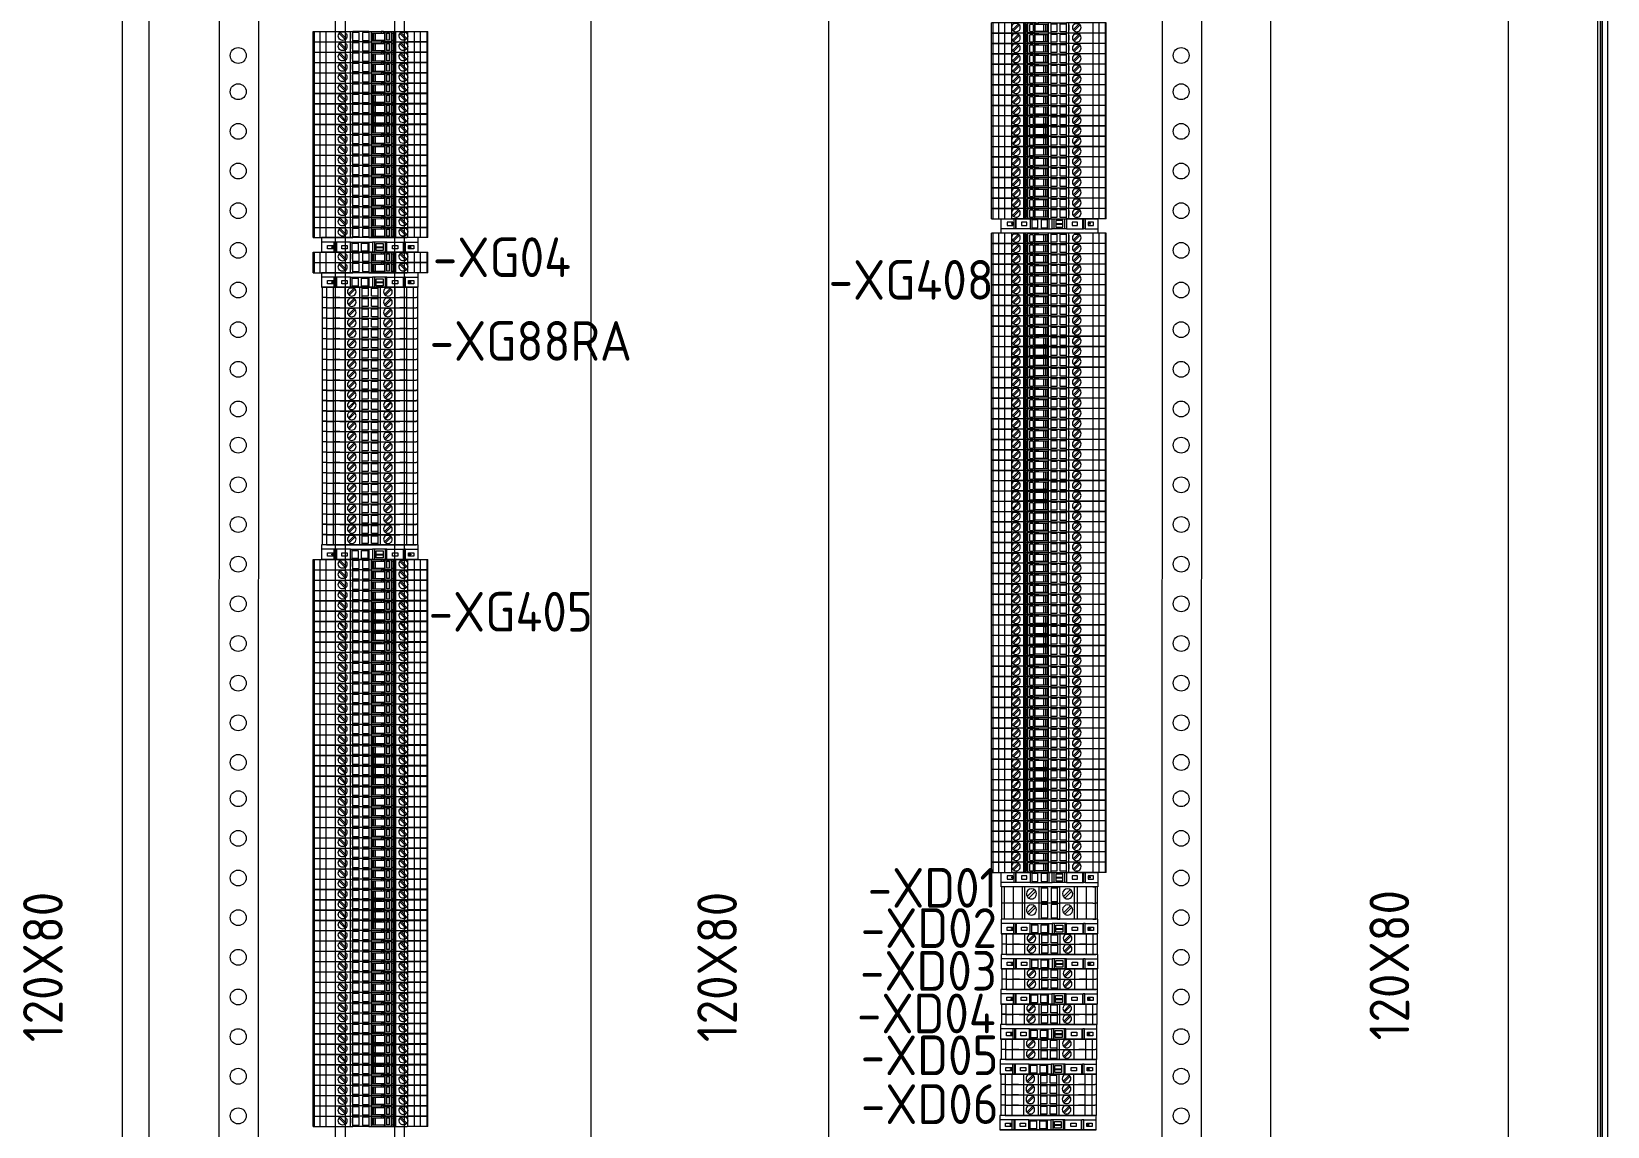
# Model space of a CAD drawing. Header units: millimetres. Extents: x 4959 to 7449, y 754 to 2938.
# Drawn here: x 6655 to 7449, y 1833 to 2385 of the extents above; entities that cross this region are included whole.
import ezdxf

# ---------------------------------------------------------------- set-up
doc = ezdxf.new("R2010")
doc.units = ezdxf.units.MM
doc.set_wipeout_variables(frame=1)
doc.layers.add('000-PI-Oprema', color=30, linetype='Continuous', lineweight=5)
doc.layers.add('SI-ORMAR-Oprema', color=30, linetype='Continuous', lineweight=5)
for name, color, linetype in [('000-PI-ORMAR', 2, 'Continuous'), ('000-PI_TEXT', 7, 'Continuous'), ('002-PI-Kabelska kanalica', 150, 'Continuous'), ('004-PI-DIN Šina', 3, 'Continuous')]:
    doc.layers.add(name, color=color, linetype=linetype)
doc.styles.add('PI0', font='isocpeur.ttf', dxfattribs={"width": 0.9})

# ---------------------------------------------------------------- blocks, each defined once
blk = doc.blocks.new('2000x800_montazna ploca')
at = {"layer": '000-PI-ORMAR', "color": 18, "linetype": 'ByBlock', "lineweight": 0, "true_color": 0x000000}
for p, q in [((-4333.67, 1646.19), (-4333.67, -243.81)), ((-3634.67, 1646.19), (-3634.67, -243.81))]:
    blk.add_line(p, q, dxfattribs=at)
blk = doc.blocks.new('*U209')
at = {"layer": '002-PI-Kabelska kanalica', "color": 0, "linetype": 'ByBlock', "lineweight": 0}
for p, q in [((-20, -100), (-20, 1428)), ((100, -100), (100, 1428))]:
    blk.add_line(p, q, dxfattribs=at)
blk = doc.blocks.new('*U214')
at = {"layer": '002-PI-Kabelska kanalica', "color": 0, "linetype": 'ByBlock', "lineweight": 0}
for p, q in [((-20, -100), (-20, 1329)), ((100, -100), (100, 1329))]:
    blk.add_line(p, q, dxfattribs=at)
blk = doc.blocks.new('*U215')
at = {"layer": '004-PI-DIN Šina', "color": 0, "linetype": 'ByBlock', "lineweight": 0}
blk.add_lwpolyline([(1430, -17.5), (1430, 17.5), (0, 17.5), (0, -17.5)], close=True, dxfattribs=at)
for points in [[(0, 12.5), (1430, 12.5)], [(0, -12.5), (1430, -12.5)]]:
    blk.add_lwpolyline(points, dxfattribs=at)
blk = doc.blocks.new('*U220')
at = {"layer": '002-PI-Kabelska kanalica', "color": 0, "linetype": 'ByBlock', "lineweight": 0}
blk.add_line((100, -100), (100, 1327), dxfattribs=at)
blk = doc.blocks.new('*U223')
at = {"color": 7}
blk.add_wipeout([(-24.3, -7.35), (24.3, -7.35), (24.3, 0), (-24.3, 0)], dxfattribs=at).dxf.layer = '000-PI-Oprema'
at = {"layer": '000-PI-Oprema', "color": 7, "ltscale": 0.25}
blk.add_line((-24.3, 0), (24.3, 0), dxfattribs=at)
at = {"layer": '000-PI-Oprema', "color": 7}
for p, q in [((-18.03, 0), (-18.03, -5.15)), ((-17.1, 0), (-17.1, -5.15)), ((-17, -5.15), (-17, 0)), ((-16.74, -5.15), (-16.74, 0)), ((-9.72, 0), (-9.72, -5.15)), ((-9, 0), (-9, -0.57)), ((-1, -0.57), (-1, 0)), ((-0.28, 0), (-0.28, -5.15)), ((1.39, -5.15), (1.39, 0)), ((2.32, -5.15), (2.32, 0)), ((7.69, -5.15), (7.69, 0)), ((8.51, 0), (8.51, -5.15)), ((16.74, -5.15), (16.74, 0)), ((17, 0), (17, -5.15)), ((17.1, 0), (17.1, -5.15)), ((18.03, 0), (18.03, -5.15)), ((24.3, 0), (24.3, -7.35)), ((-24.3, -7.35), (-24.3, 0)), ((-18.03, -5.15), (-24.3, -5.15)), ((24.3, -7.35), (-24.3, -7.35)), ((-21.4, -1.72), (-21.4, -3.42)), ((-18.5, -1.72), (-21.4, -1.72)), ((-21.4, -3.42), (-18.5, -3.42)), ((-19.01, -2.37), (-19.15, -2.37)), ((-19.15, -2.37), (-19.15, -2.77)), ((-19.01, -2.77), (-19.15, -2.77)), ((-19.01, -2.37), (-18.5, -2.37)), ((-19.01, -2.77), (-19.01, -2.37)), ((-19.01, -2.77), (-18.5, -2.77)), ((-18.5, -2.37), (-18.5, -1.72)), ((-18.5, -2.77), (-18.5, -2.37)), ((-18.5, -3.42), (-18.5, -2.77)), ((-17.1, -5.15), (-18.03, -5.15)), ((-17, -5.15), (-17.1, -5.15)), ((-16.74, -5.15), (-17, -5.15)), ((-9.72, -5.15), (-16.74, -5.15)), ((-14.15, -1.72), (-14.15, -3.42)), ((-11.45, -1.72), (-14.15, -1.72)), ((-14.15, -3.42), (-11.45, -3.42)), ((-11.45, -3.42), (-11.45, -1.72)), ((-9.72, -5.15), (-9, -5.15)), ((-9, -0.57), (-9, -4.57)), ((-5.85, -0.57), (-9, -0.57)), ((-9, -4.57), (-9, -5.15)), ((-9, -4.57), (-5.85, -4.57)), ((-9, -5.15), (-1, -5.15)), ((-5.85, -4.57), (-5.85, -0.57)), ((-4.15, -0.57), (-4.15, -4.57)), ((-1, -0.57), (-4.15, -0.57)), ((-4.15, -4.57), (-1, -4.57)), ((-1, -4.57), (-1, -0.57)), ((-1, -5.15), (-1, -4.57)), ((-1, -5.15), (-0.28, -5.15)), ((-0.28, -5.15), (1.39, -5.15)), ((2.32, -5.15), (1.39, -5.15)), ((7.69, -5.15), (2.32, -5.15)), ((6.67, -0.82), (3.22, -0.82)), ((3.22, -0.82), (3.22, -2.37)), ((3.22, -2.37), (6.67, -2.37)), ((3.22, -2.37), (3.22, -2.77)), ((3.22, -2.77), (6.67, -2.77)), ((3.22, -2.77), (3.22, -4.32)), ((3.22, -4.32), (6.67, -4.32)), ((6.67, -2.37), (6.67, -0.82)), ((6.67, -2.77), (6.67, -2.37)), ((6.67, -4.32), (6.67, -2.77)), ((8.51, -5.15), (7.69, -5.15)), ((8.51, -5.15), (16.74, -5.15)), ((11.45, -1.72), (11.45, -3.42)), ((14.15, -1.72), (11.45, -1.72)), ((11.45, -3.42), (14.15, -3.42)), ((14.15, -3.42), (14.15, -1.72)), ((16.74, -5.15), (17, -5.15)), ((17, -5.15), (17.1, -5.15)), ((18.03, -5.15), (17.1, -5.15)), ((18.03, -5.15), (24.3, -5.15)), ((22.25, -1.72), (19.55, -1.72)), ((19.55, -1.72), (19.55, -2.37)), ((19.55, -2.37), (19.89, -2.37)), ((19.55, -2.37), (19.55, -2.77)), ((19.55, -2.77), (19.55, -3.42)), ((19.55, -2.77), (19.89, -2.77)), ((19.55, -3.42), (22.25, -3.42)), ((20.59, -2.37), (19.89, -2.37)), ((19.89, -2.77), (19.89, -2.37)), ((20.59, -2.77), (19.89, -2.77)), ((20.59, -2.77), (20.59, -2.37)), ((22.25, -3.42), (22.25, -1.72))]:
    blk.add_line(p, q, dxfattribs=at)
blk = doc.blocks.new('*U143')
at = {"color": 0, "linetype": 'ByBlock', "lineweight": 0, "ltscale": 0.25}
blk.add_lwpolyline([(-24.3, 0), (-24.3, -7.35), (24.3, -7.35), (24.3, 0), (-24.3, 0)], dxfattribs=at)
at = {"layer": '000-PI-Oprema', "color": 0, "linetype": 'ByBlock', "lineweight": 0}
for p, q in [((24.3, 0), (-24.3, 0)), ((24.3, -7.35), (24.3, 0)), ((-24.3, 0), (-24.3, -7.35)), ((-18.03, -2.2), (-24.3, -2.2)), ((-21.4, -5.62), (-21.4, -3.92)), ((-21.4, -3.92), (-18.5, -3.92)), ((-18.5, -5.62), (-21.4, -5.62)), ((-19.01, -4.58), (-19.15, -4.58)), ((-19.15, -4.98), (-19.15, -4.58)), ((-19.01, -4.98), (-19.15, -4.98)), ((-19.01, -4.58), (-19.01, -4.98)), ((-19.01, -4.58), (-18.5, -4.58)), ((-19.01, -4.98), (-18.5, -4.98)), ((-18.5, -3.92), (-18.5, -4.58)), ((-18.5, -4.58), (-18.5, -4.98)), ((-18.5, -4.98), (-18.5, -5.62)), ((-18.03, -7.35), (-18.03, -2.2)), ((-17.1, -2.2), (-18.03, -2.2)), ((-17.1, -7.35), (-18.03, -7.35)), ((-17.1, -7.35), (-17.1, -2.2)), ((-17, -2.2), (-17.1, -2.2)), ((-17, -7.35), (-17.1, -7.35)), ((-17, -2.2), (-17, -7.35)), ((-16.74, -2.2), (-17, -2.2)), ((-16.74, -7.35), (-17, -7.35)), ((-16.74, -2.2), (-16.74, -7.35)), ((-9.72, -2.2), (-16.74, -2.2)), ((-14.15, -3.92), (-11.45, -3.92)), ((-14.15, -5.62), (-14.15, -3.92)), ((-11.45, -5.62), (-14.15, -5.62)), ((-11.45, -3.92), (-11.45, -5.62)), ((-9.72, -2.2), (-9, -2.2)), ((-9.72, -7.35), (-9.72, -2.2)), ((-9.72, -7.35), (-9, -7.35)), ((-9, -2.77), (-9, -2.2)), ((-9, -2.2), (-1, -2.2)), ((-9, -6.77), (-9, -2.77)), ((-9, -2.77), (-5.85, -2.77)), ((-5.85, -6.77), (-9, -6.77)), ((-9, -7.35), (-9, -6.77)), ((-5.85, -2.77), (-5.85, -6.77)), ((-4.15, -2.77), (-1, -2.77)), ((-4.15, -6.77), (-4.15, -2.77)), ((-1, -6.77), (-4.15, -6.77)), ((-1, -2.2), (-1, -2.77)), ((-1, -2.2), (-0.28, -2.2)), ((-1, -2.77), (-1, -6.77)), ((-1, -6.77), (-1, -7.35)), ((-0.28, -2.2), (1.39, -2.2)), ((-0.28, -7.35), (-0.28, -2.2)), ((2.32, -2.2), (1.39, -2.2)), ((1.39, -2.2), (1.39, -7.35)), ((7.69, -2.2), (2.32, -2.2)), ((2.32, -2.2), (2.32, -7.35)), ((3.22, -3.02), (6.67, -3.02)), ((3.22, -4.58), (3.22, -3.02)), ((3.22, -4.58), (6.67, -4.58)), ((3.22, -4.98), (3.22, -4.58)), ((3.22, -4.98), (6.67, -4.98)), ((3.22, -6.52), (3.22, -4.98)), ((6.67, -6.52), (3.22, -6.52)), ((6.67, -3.02), (6.67, -4.58)), ((6.67, -4.58), (6.67, -4.98)), ((6.67, -4.98), (6.67, -6.52)), ((7.69, -2.2), (7.69, -7.35)), ((8.51, -2.2), (7.69, -2.2)), ((8.51, -7.35), (8.51, -2.2)), ((8.51, -2.2), (16.74, -2.2)), ((11.45, -3.92), (14.15, -3.92)), ((11.45, -5.62), (11.45, -3.92)), ((14.15, -5.62), (11.45, -5.62)), ((14.15, -3.92), (14.15, -5.62)), ((16.74, -2.2), (16.74, -7.35)), ((16.74, -2.2), (17, -2.2)), ((17, -7.35), (17, -2.2)), ((17, -2.2), (17.1, -2.2)), ((18.03, -2.2), (17.1, -2.2)), ((17.1, -7.35), (17.1, -2.2)), ((18.03, -2.2), (24.3, -2.2)), ((18.03, -7.35), (18.03, -2.2)), ((19.55, -4.58), (19.55, -3.92)), ((19.55, -3.92), (22.25, -3.92)), ((19.55, -4.98), (19.55, -4.58)), ((19.55, -4.58), (19.89, -4.58)), ((19.55, -4.98), (19.89, -4.98)), ((19.55, -5.62), (19.55, -4.98)), ((22.25, -5.62), (19.55, -5.62)), ((19.89, -4.58), (19.89, -4.98)), ((20.59, -4.58), (19.89, -4.58)), ((20.59, -4.98), (19.89, -4.98)), ((20.59, -4.58), (20.59, -4.98)), ((22.25, -3.92), (22.25, -5.62))]:
    blk.add_line(p, q, dxfattribs=at)
at = {"layer": '000-PI-Oprema', "color": 0, "linetype": 'ByBlock', "lineweight": 0, "ltscale": 0.25}
blk.add_line((24.3, -7.35), (-24.3, -7.35), dxfattribs=at)
blk = doc.blocks.new('UT 2.5 MT - 3046362')
at = {"layer": '000-PI-Oprema', "color": 0, "linetype": 'ByBlock', "lineweight": 0}
for p, q in [((53709.96, 41740.09), (53709.96, 41729.69)), ((53709.96, 41740.09), (53715.11, 41740.09)), ((53715.11, 41717.71), (53715.11, 41740.09)), ((53715.11, 41739.54), (53709.96, 41739.54)), ((53709.96, 41736.46), (53715.11, 41736.46)), ((53709.96, 41733.46), (53715.11, 41733.46)), ((53709.96, 41729.96), (53715.11, 41729.96)), ((53709.96, 41711.49), (53709.96, 41729.69)), ((53711.1, 41729.08), (53711.1, 41729.08)), ((53711.1, 41729.08), (53714.13, 41726.05)), ((53711.59, 41729.58), (53711.59, 41729.58)), ((53714.63, 41726.54), (53711.59, 41729.58)), ((53714.13, 41726.05), (53714.13, 41726.05)), ((53714.63, 41726.54), (53714.63, 41726.54)), ((53714.76, 41728.87), (53714.76, 41728.87)), ((53714.76, 41726.75), (53714.76, 41728.87)), ((53714.76, 41726.75), (53714.76, 41726.75)), ((53709.96, 41723.89), (53715.11, 41723.89)), ((53709.96, 41723.79), (53709.96, 41723.79)), ((53715.11, 41723.79), (53709.96, 41723.79)), ((53715.11, 41723.36), (53709.96, 41723.36)), ((53709.96, 41722.82), (53715.11, 41722.82)), ((53709.96, 41721.14), (53709.96, 41721.14)), ((53710.1, 41718.4), (53710.1, 41721.77)), ((53710.1, 41721.77), (53710.1, 41721.77)), ((53710.1, 41721.77), (53714.97, 41721.77)), ((53714.97, 41718.4), (53710.1, 41718.4)), ((53710.1, 41718.24), (53710.1, 41718.4)), ((53710.1, 41718.24), (53710.79, 41718.24)), ((53710.74, 41720.77), (53710.74, 41719.36)), ((53710.74, 41720.77), (53714.34, 41720.77)), ((53710.74, 41719.36), (53710.74, 41719.2)), ((53710.79, 41719.2), (53710.74, 41719.2)), ((53710.76, 41721.77), (53710.76, 41722.56)), ((53710.76, 41722.56), (53714.31, 41722.56)), ((53710.76, 41722.56), (53710.76, 41722.56)), ((53710.76, 41711.76), (53710.76, 41718.24)), ((53714.31, 41719.2), (53710.79, 41719.2)), ((53714.29, 41718.24), (53710.79, 41718.24)), ((53711.56, 41723.89), (53714.16, 41723.89)), ((53711.56, 41723.89), (53711.56, 41723.89)), ((53714.16, 41723.89), (53714.16, 41723.89)), ((53714.97, 41718.24), (53714.29, 41718.24)), ((53714.31, 41721.77), (53714.31, 41722.56)), ((53714.31, 41722.56), (53714.31, 41722.56)), ((53714.31, 41719.2), (53714.31, 41720.77)), ((53714.31, 41711.76), (53714.34, 41718.24)), ((53715.11, 41716.61), (53714.33, 41716.61)), ((53714.34, 41717.71), (53715.11, 41717.71)), ((53714.97, 41718.4), (53714.97, 41721.77)), ((53714.97, 41721.77), (53714.97, 41721.77)), ((53714.97, 41718.24), (53714.97, 41718.4)), ((53715.11, 41723.79), (53715.11, 41723.79)), ((53715.11, 41721.14), (53715.11, 41721.14)), ((53715.11, 41717.71), (53715.11, 41716.61)), ((53715.11, 41717.71), (53715.11, 41717.71)), ((53715.11, 41717.71), (53715.11, 41717.71)), ((53715.11, 41716.61), (53715.11, 41716.61)), ((53715.11, 41711.49), (53715.11, 41716.61)), ((53709.96, 41716.09), (53709.96, 41716.09)), ((53709.96, 41710.29), (53709.96, 41711.49)), ((53715.11, 41711.49), (53709.96, 41711.49)), ((53709.96, 41710.29), (53709.96, 41702.29)), ((53709.96, 41710.29), (53709.96, 41710.29)), ((53715.11, 41710.29), (53709.96, 41710.29)), ((53710.61, 41710.29), (53710.61, 41710.29)), ((53710.61, 41707.14), (53710.61, 41710.29)), ((53710.79, 41713.81), (53710.76, 41713.81)), ((53710.76, 41712.81), (53714.31, 41712.81)), ((53714.31, 41711.81), (53710.76, 41711.81)), ((53710.76, 41711.76), (53714.31, 41711.76)), ((53710.76, 41711.76), (53710.76, 41711.76)), ((53710.79, 41712.81), (53710.79, 41713.81)), ((53710.79, 41713.75), (53714.29, 41713.75)), ((53710.79, 41712.56), (53710.79, 41712.81)), ((53710.79, 41712.56), (53710.79, 41712.56)), ((53710.79, 41712.56), (53714.29, 41712.56)), ((53714.29, 41712.81), (53714.29, 41713.81)), ((53714.31, 41713.81), (53714.29, 41713.81)), ((53714.29, 41712.56), (53714.29, 41712.81)), ((53714.29, 41712.56), (53714.29, 41712.56)), ((53714.31, 41711.76), (53714.31, 41711.76)), ((53714.64, 41710.29), (53714.64, 41710.29)), ((53714.64, 41710.29), (53714.64, 41707.14)), ((53715.11, 41716.09), (53715.11, 41716.09)), ((53715.11, 41710.29), (53715.11, 41711.49)), ((53715.11, 41710.29), (53715.11, 41710.29)), ((53715.11, 41710.29), (53715.11, 41702.29)), ((53709.96, 41701.09), (53709.96, 41702.29)), ((53709.96, 41702.29), (53709.96, 41702.29)), ((53709.96, 41702.29), (53715.11, 41702.29)), ((53709.96, 41682.29), (53709.96, 41701.09)), ((53709.96, 41701.09), (53715.11, 41701.09)), ((53710.61, 41707.14), (53710.61, 41707.14)), ((53714.64, 41707.14), (53710.61, 41707.14)), ((53710.61, 41702.29), (53710.61, 41705.44)), ((53710.61, 41705.44), (53710.61, 41705.44)), ((53710.61, 41705.44), (53714.64, 41705.44)), ((53710.61, 41702.29), (53710.61, 41702.29)), ((53711.56, 41701.09), (53711.56, 41701.09)), ((53714.16, 41701.09), (53711.56, 41701.09)), ((53714.16, 41701.09), (53714.16, 41701.09)), ((53714.64, 41707.14), (53714.64, 41707.14)), ((53714.64, 41705.44), (53714.64, 41705.44)), ((53714.64, 41705.44), (53714.64, 41702.29)), ((53714.64, 41702.29), (53714.64, 41702.29)), ((53715.11, 41702.29), (53715.11, 41702.29)), ((53715.11, 41701.09), (53715.11, 41702.29)), ((53715.11, 41682.29), (53715.11, 41701.09)), ((53711.1, 41698.43), (53714.13, 41695.4)), ((53714.63, 41695.89), (53711.59, 41698.93)), ((53714.76, 41698.22), (53714.76, 41696.1)), ((53714.76, 41698.22), (53714.76, 41698.22)), ((53714.76, 41696.1), (53714.76, 41696.1)), ((53709.96, 41688.91), (53715.11, 41688.91)), ((53709.96, 41685.91), (53715.11, 41685.91)), ((53709.96, 41682.29), (53709.96, 41682.97)), ((53715.11, 41682.83), (53709.96, 41682.83)), ((53709.96, 41682.29), (53715.11, 41682.29))]:
    blk.add_line(p, q, dxfattribs=at)
for centre, radius, start, end in [((53712.86, 41727.81), 2.17, 120.45028, 270.00002), ((53712.86, 41727.81), 2.17, 270.00002, 330.87541), ((53712.86, 41727.81), 2.17, 29.12459, 59.54968), ((53712.86, 41697.16), 2.18, 89.99998, 270.00002), ((53712.86, 41697.16), 2.18, 29.12459, 89.99998), ((53712.86, 41697.16), 2.18, 270.00002, 330.87541)]:
    blk.add_arc(centre, radius, start, end, dxfattribs=at)
for start_param, end_param in [(-1.570796, -1.039338), (-2.102255, -1.570796)]:
    blk.add_ellipse((53712.86, 41727.81), major_axis=(-2.18, 0), ratio=1, start_param=start_param, end_param=end_param, dxfattribs=at)
blk = doc.blocks.new('UT 2.5 - 3044076')
at = {"layer": '000-PI-ORMAR', "color": 0, "linetype": 'ByBlock', "lineweight": 0}
for p, q in [((51211.56, 37560.62), (51211.56, 37562.82)), ((51211.56, 37562.82), (51211.56, 37562.82)), ((51216.71, 37562.82), (51211.56, 37562.82)), ((51211.56, 37560.62), (51211.56, 37559.03)), ((51211.56, 37560.62), (51211.56, 37560.62)), ((51216.71, 37560.62), (51211.56, 37560.62)), ((51216.71, 37562.82), (51216.71, 37562.82)), ((51216.71, 37560.62), (51216.71, 37562.82)), ((51216.71, 37560.62), (51216.71, 37560.62)), ((51216.71, 37560.62), (51216.71, 37559.03)), ((51211.56, 37559.03), (51211.56, 37556.89)), ((51211.56, 37558.57), (51211.56, 37558.57)), ((51216.71, 37557.26), (51211.56, 37557.26)), ((51211.56, 37556.89), (51211.56, 37556.51)), ((51211.56, 37556.51), (51211.56, 37554)), ((51211.56, 37556.32), (51211.56, 37556.32)), ((51211.56, 37554), (51211.56, 37551.42)), ((51211.56, 37553.67), (51211.56, 37553.67)), ((51216.71, 37559.03), (51216.71, 37556.89)), ((51216.71, 37558.57), (51216.71, 37558.57)), ((51216.71, 37556.51), (51216.71, 37556.89)), ((51216.71, 37554), (51216.71, 37556.51)), ((51216.71, 37556.32), (51216.71, 37556.32)), ((51216.71, 37554.82), (51216.71, 37554.82)), ((51216.71, 37554), (51216.71, 37551.42)), ((51216.71, 37553.67), (51216.71, 37553.67)), ((51211.56, 37551.42), (51211.56, 37544.02)), ((51216.71, 37551.42), (51211.56, 37551.42)), ((51211.56, 37548.62), (51211.56, 37548.62)), ((51211.56, 37544.02), (51211.56, 37542.82)), ((51216.71, 37544.02), (51211.56, 37544.02)), ((51212.7, 37549.22), (51212.7, 37549.22)), ((51212.7, 37549.22), (51215.73, 37546.18)), ((51213.16, 37544.02), (51213.16, 37544.02)), ((51215.76, 37544.02), (51213.16, 37544.02)), ((51216.23, 37546.68), (51213.19, 37549.71)), ((51213.19, 37549.71), (51213.19, 37549.71)), ((51215.73, 37546.18), (51215.73, 37546.18)), ((51215.76, 37544.02), (51215.76, 37544.02)), ((51216.23, 37546.68), (51216.23, 37546.68)), ((51216.36, 37549.01), (51216.36, 37549.01)), ((51216.36, 37546.89), (51216.36, 37549.01)), ((51216.36, 37546.89), (51216.36, 37546.89)), ((51216.71, 37551.42), (51216.71, 37544.02)), ((51216.71, 37548.62), (51216.71, 37548.62)), ((51216.71, 37544.02), (51216.71, 37542.82)), ((51211.56, 37542.82), (51211.56, 37534.82)), ((51211.56, 37542.82), (51211.56, 37542.82)), ((51216.71, 37542.82), (51211.56, 37542.82)), ((51212.21, 37539.67), (51212.21, 37542.82)), ((51212.21, 37542.82), (51212.21, 37542.82)), ((51216.24, 37539.67), (51212.21, 37539.67)), ((51212.21, 37539.67), (51212.21, 37539.67)), ((51212.21, 37534.82), (51212.21, 37537.97)), ((51212.21, 37537.97), (51216.24, 37537.97)), ((51212.21, 37537.97), (51212.21, 37537.97)), ((51216.24, 37542.82), (51216.24, 37539.67)), ((51216.24, 37542.82), (51216.24, 37542.82)), ((51216.24, 37539.67), (51216.24, 37539.67)), ((51216.24, 37537.97), (51216.24, 37534.82)), ((51216.24, 37537.97), (51216.24, 37537.97)), ((51216.71, 37542.82), (51216.71, 37542.82)), ((51216.71, 37542.82), (51216.71, 37534.82)), ((51211.56, 37534.82), (51211.56, 37533.62)), ((51211.56, 37534.82), (51211.56, 37534.82)), ((51216.71, 37534.82), (51211.56, 37534.82)), ((51211.56, 37533.62), (51211.56, 37526.22)), ((51216.71, 37533.62), (51211.56, 37533.62)), ((51212.21, 37534.82), (51212.21, 37534.82)), ((51212.7, 37530.97), (51212.7, 37530.97)), ((51212.7, 37530.97), (51215.73, 37527.93)), ((51215.76, 37533.62), (51213.16, 37533.62)), ((51213.16, 37533.62), (51213.16, 37533.62)), ((51216.23, 37528.43), (51213.19, 37531.46)), ((51213.19, 37531.46), (51213.19, 37531.46)), ((51215.73, 37527.93), (51215.73, 37527.93)), ((51215.76, 37533.62), (51215.76, 37533.62)), ((51216.23, 37528.43), (51216.23, 37528.43)), ((51216.24, 37534.82), (51216.24, 37534.82)), ((51216.36, 37530.76), (51216.36, 37530.76)), ((51216.36, 37528.64), (51216.36, 37530.76)), ((51216.36, 37528.64), (51216.36, 37528.64)), ((51216.71, 37534.82), (51216.71, 37534.82)), ((51216.71, 37534.82), (51216.71, 37533.62)), ((51216.71, 37533.62), (51216.71, 37526.22)), ((51211.56, 37526.22), (51211.56, 37523.65)), ((51216.71, 37526.22), (51211.56, 37526.22)), ((51211.56, 37523.65), (51211.56, 37521.14)), ((51211.56, 37522.52), (51211.56, 37522.52)), ((51211.56, 37521.62), (51211.56, 37521.62)), ((51211.56, 37521.14), (51211.56, 37520.76)), ((51211.56, 37520.76), (51211.56, 37518.62)), ((51216.71, 37520.39), (51211.56, 37520.39)), ((51216.71, 37526.22), (51216.71, 37523.65)), ((51216.71, 37521.14), (51216.71, 37523.65)), ((51216.71, 37522.82), (51216.71, 37522.82)), ((51216.71, 37522.52), (51216.71, 37522.52)), ((51216.71, 37521.62), (51216.71, 37521.62)), ((51216.71, 37520.76), (51216.71, 37521.14)), ((51216.71, 37520.76), (51216.71, 37518.62)), ((51211.56, 37519.07), (51211.56, 37519.07)), ((51211.56, 37518.62), (51211.56, 37517.02)), ((51211.56, 37517.02), (51211.56, 37515.82)), ((51211.56, 37517.02), (51211.56, 37517.02)), ((51216.71, 37517.02), (51211.56, 37517.02)), ((51211.56, 37515.82), (51211.56, 37515.51)), ((51211.56, 37515.82), (51211.56, 37515.82)), ((51211.56, 37514.82), (51211.56, 37515.51)), ((51211.56, 37514.82), (51211.56, 37514.82)), ((51216.71, 37514.82), (51211.56, 37514.82)), ((51216.71, 37519.07), (51216.71, 37519.07)), ((51216.71, 37518.62), (51216.71, 37517.02)), ((51216.71, 37517.02), (51216.71, 37517.02)), ((51216.71, 37517.02), (51216.71, 37515.82)), ((51216.71, 37516.32), (51216.71, 37516.32)), ((51216.71, 37515.82), (51216.71, 37515.82)), ((51216.71, 37515.82), (51216.71, 37515.51)), ((51216.71, 37514.82), (51216.71, 37515.51)), ((51216.71, 37514.82), (51216.71, 37514.82))]:
    blk.add_line(p, q, dxfattribs=at)
for centre, start, end in [((51214.46, 37547.95), 89.99998, 270.00002), ((51214.46, 37547.95), 29.12459, 89.99998), ((51214.46, 37547.95), 270.00002, 330.87541), ((51214.46, 37529.7), 89.99998, 270.00002), ((51214.46, 37529.7), 29.12459, 89.99998), ((51214.46, 37529.7), 270.00002, 330.87541)]:
    blk.add_arc(centre, 2.17, start, end, dxfattribs=at)
blk = doc.blocks.new('UT 6 - 3044131')
at = {"layer": '000-PI-Oprema', "color": 0, "linetype": 'ByBlock', "lineweight": 0}
for p, q in [((48621.73, 37606.27), (48621.73, 37608.47)), ((48621.73, 37608.47), (48621.73, 37608.47)), ((48621.73, 37608.47), (48629.88, 37608.47)), ((48629.88, 37608.47), (48629.88, 37608.47)), ((48629.88, 37606.27), (48629.88, 37608.47)), ((48629.88, 37607.28), (48621.73, 37607.28)), ((48621.73, 37604.68), (48621.73, 37606.27)), ((48621.73, 37606.27), (48621.73, 37606.27)), ((48621.73, 37602.53), (48621.73, 37604.68)), ((48629.88, 37602.72), (48621.73, 37602.72)), ((48621.73, 37602.15), (48621.73, 37602.53)), ((48621.73, 37599.64), (48621.73, 37602.15)), ((48621.73, 37601.97), (48621.73, 37601.97)), ((48621.73, 37597.07), (48621.73, 37599.64)), ((48629.88, 37606.27), (48629.88, 37606.27)), ((48629.88, 37604.68), (48629.88, 37606.27)), ((48629.88, 37602.53), (48629.88, 37604.68)), ((48629.88, 37602.15), (48629.88, 37602.53)), ((48629.88, 37599.64), (48629.88, 37602.15)), ((48629.88, 37601.97), (48629.88, 37601.97)), ((48629.88, 37597.07), (48629.88, 37599.64)), ((48621.73, 37599.32), (48621.73, 37599.32)), ((48629.88, 37598.25), (48621.73, 37598.25)), ((48621.73, 37589.67), (48621.73, 37597.07)), ((48621.73, 37596.88), (48629.88, 37596.88)), ((48621.73, 37594.27), (48621.73, 37594.27)), ((48624.28, 37594.97), (48624.28, 37594.97)), ((48627.8, 37591.44), (48624.28, 37594.97)), ((48625.05, 37595.74), (48625.05, 37595.74)), ((48625.05, 37595.74), (48628.58, 37592.22)), ((48626.43, 37596.14), (48626.43, 37596.14)), ((48627.8, 37591.44), (48627.8, 37591.44)), ((48628.58, 37592.22), (48628.58, 37592.22)), ((48629.88, 37599.32), (48629.88, 37599.32)), ((48629.88, 37589.67), (48629.88, 37597.07)), ((48629.88, 37594.27), (48629.88, 37594.27)), ((48621.73, 37588.47), (48621.73, 37589.67)), ((48621.73, 37589.67), (48629.88, 37589.67)), ((48621.73, 37580.47), (48621.73, 37588.47)), ((48621.73, 37588.47), (48621.73, 37588.47)), ((48621.73, 37588.47), (48629.88, 37588.47)), ((48622.48, 37588.47), (48622.48, 37588.47)), ((48622.48, 37588.47), (48622.48, 37585.3)), ((48622.48, 37585.3), (48629.2, 37585.3)), ((48622.48, 37585.3), (48622.48, 37585.3)), ((48622.48, 37583.62), (48622.48, 37580.47)), ((48629.2, 37583.62), (48622.48, 37583.62)), ((48622.48, 37583.62), (48622.48, 37583.62)), ((48626.43, 37591.04), (48626.43, 37591.04)), ((48629.2, 37585.3), (48629.2, 37588.47)), ((48629.2, 37585.3), (48629.2, 37585.3)), ((48629.2, 37580.47), (48629.2, 37583.62)), ((48629.2, 37583.62), (48629.2, 37583.62)), ((48629.88, 37588.47), (48629.88, 37589.67)), ((48629.88, 37588.47), (48629.88, 37588.47)), ((48629.88, 37580.47), (48629.88, 37588.47)), ((48621.73, 37580.47), (48621.73, 37579.27)), ((48621.73, 37580.47), (48621.73, 37580.47)), ((48621.73, 37580.47), (48629.88, 37580.47)), ((48621.73, 37571.87), (48621.73, 37579.27)), ((48621.73, 37579.27), (48629.88, 37579.27)), ((48622.48, 37580.47), (48622.48, 37580.47)), ((48624.28, 37576.72), (48624.28, 37576.72)), ((48627.8, 37573.19), (48624.28, 37576.72)), ((48625.05, 37577.49), (48628.58, 37573.97)), ((48625.05, 37577.49), (48625.05, 37577.49)), ((48626.43, 37577.89), (48626.43, 37577.89)), ((48629.2, 37580.47), (48629.2, 37580.47)), ((48629.88, 37580.47), (48629.88, 37580.47)), ((48629.88, 37580.47), (48629.88, 37579.27)), ((48629.88, 37571.87), (48629.88, 37579.27)), ((48621.73, 37569.29), (48621.73, 37571.87)), ((48621.73, 37571.87), (48629.88, 37571.87)), ((48629.88, 37570.5), (48621.73, 37570.5)), ((48621.73, 37566.79), (48621.73, 37569.29)), ((48621.73, 37568.17), (48621.73, 37568.17)), ((48626.43, 37572.79), (48626.43, 37572.79)), ((48627.8, 37573.19), (48627.8, 37573.19)), ((48628.58, 37573.97), (48628.58, 37573.97)), ((48629.88, 37569.29), (48629.88, 37571.87)), ((48629.88, 37566.79), (48629.88, 37569.29)), ((48629.88, 37568.17), (48629.88, 37568.17)), ((48621.73, 37567.27), (48621.73, 37567.27)), ((48621.73, 37566.4), (48621.73, 37566.79)), ((48621.73, 37564.26), (48621.73, 37566.6)), ((48629.88, 37566.03), (48621.73, 37566.03)), ((48621.73, 37562.67), (48621.73, 37564.26)), ((48621.73, 37562.67), (48621.73, 37561.47)), ((48621.73, 37562.67), (48621.73, 37562.67)), ((48621.73, 37561.47), (48621.73, 37561.15)), ((48621.73, 37561.47), (48621.73, 37561.47)), ((48629.88, 37561.47), (48621.73, 37561.47)), ((48621.73, 37560.47), (48621.73, 37561.15)), ((48621.73, 37560.47), (48621.73, 37560.47)), ((48629.88, 37560.47), (48621.73, 37560.47)), ((48629.88, 37567.27), (48629.88, 37567.27)), ((48629.88, 37566.4), (48629.88, 37566.79)), ((48629.88, 37564.26), (48629.88, 37566.4)), ((48629.88, 37564.72), (48629.88, 37564.72)), ((48629.88, 37562.67), (48629.88, 37564.26)), ((48629.88, 37562.67), (48629.88, 37562.67)), ((48629.88, 37562.67), (48629.88, 37561.47)), ((48629.88, 37561.97), (48629.88, 37561.97)), ((48629.88, 37561.47), (48629.88, 37561.47)), ((48629.88, 37561.47), (48629.88, 37561.15)), ((48629.88, 37560.47), (48629.88, 37561.15)), ((48629.88, 37560.47), (48629.88, 37560.47))]:
    blk.add_line(p, q, dxfattribs=at)
for centre, start, end in [((48626.43, 37593.59), 89.99998, 270.00002), ((48626.43, 37593.59), 270.00002, 89.99998), ((48626.43, 37575.34), 89.99998, 270.00002), ((48626.43, 37575.34), 270.00002, 89.99998)]:
    blk.add_arc(centre, 2.55, start, end, dxfattribs=at)
blk = doc.blocks.new('*U213')
at = {"color": 7}
blk.add_wipeout([(-24.3, -7.35), (24.3, -7.35), (24.3, 0), (-24.3, 0)], dxfattribs=at).dxf.layer = '000-PI-Oprema'
at = {"layer": '000-PI-Oprema', "color": 7, "ltscale": 0.25}
blk.add_line((-24.3, 0), (24.3, 0), dxfattribs=at)
at = {"layer": '000-PI-Oprema', "color": 7}
for p, q in [((-18.03, 0), (-18.03, -5.15)), ((-17.1, 0), (-17.1, -5.15)), ((-17, -5.15), (-17, 0)), ((-16.74, -5.15), (-16.74, 0)), ((-9.72, 0), (-9.72, -5.15)), ((-9, 0), (-9, -0.57)), ((-1, -0.57), (-1, 0)), ((-0.28, 0), (-0.28, -5.15)), ((1.39, -5.15), (1.39, 0)), ((2.32, -5.15), (2.32, 0)), ((7.69, -5.15), (7.69, 0)), ((8.51, 0), (8.51, -5.15)), ((16.74, -5.15), (16.74, 0)), ((17, 0), (17, -5.15)), ((17.1, 0), (17.1, -5.15)), ((18.03, 0), (18.03, -5.15)), ((24.3, 0), (24.3, -7.35)), ((-24.3, -7.35), (-24.3, 0)), ((-18.03, -5.15), (-24.3, -5.15)), ((24.3, -7.35), (-24.3, -7.35)), ((-21.4, -1.72), (-21.4, -3.42)), ((-18.5, -1.72), (-21.4, -1.72)), ((-21.4, -3.42), (-18.5, -3.42)), ((-19.01, -2.37), (-19.15, -2.37)), ((-19.15, -2.37), (-19.15, -2.77)), ((-19.01, -2.77), (-19.15, -2.77)), ((-19.01, -2.37), (-18.5, -2.37)), ((-19.01, -2.77), (-19.01, -2.37)), ((-19.01, -2.77), (-18.5, -2.77)), ((-18.5, -2.37), (-18.5, -1.72)), ((-18.5, -2.77), (-18.5, -2.37)), ((-18.5, -3.42), (-18.5, -2.77)), ((-17.1, -5.15), (-18.03, -5.15)), ((-17, -5.15), (-17.1, -5.15)), ((-16.74, -5.15), (-17, -5.15)), ((-9.72, -5.15), (-16.74, -5.15)), ((-14.15, -1.72), (-14.15, -3.42)), ((-11.45, -1.72), (-14.15, -1.72)), ((-14.15, -3.42), (-11.45, -3.42)), ((-11.45, -3.42), (-11.45, -1.72)), ((-9.72, -5.15), (-9, -5.15)), ((-9, -0.57), (-9, -4.57)), ((-5.85, -0.57), (-9, -0.57)), ((-9, -4.57), (-9, -5.15)), ((-9, -4.57), (-5.85, -4.57)), ((-9, -5.15), (-1, -5.15)), ((-5.85, -4.57), (-5.85, -0.57)), ((-4.15, -0.57), (-4.15, -4.57)), ((-1, -0.57), (-4.15, -0.57)), ((-4.15, -4.57), (-1, -4.57)), ((-1, -4.57), (-1, -0.57)), ((-1, -5.15), (-1, -4.57)), ((-1, -5.15), (-0.28, -5.15)), ((-0.28, -5.15), (1.39, -5.15)), ((2.32, -5.15), (1.39, -5.15)), ((7.69, -5.15), (2.32, -5.15)), ((6.67, -0.82), (3.22, -0.82)), ((3.22, -0.82), (3.22, -2.37)), ((3.22, -2.37), (6.67, -2.37)), ((3.22, -2.37), (3.22, -2.77)), ((3.22, -2.77), (6.67, -2.77)), ((3.22, -2.77), (3.22, -4.32)), ((3.22, -4.32), (6.67, -4.32)), ((6.67, -2.37), (6.67, -0.82)), ((6.67, -2.77), (6.67, -2.37)), ((6.67, -4.32), (6.67, -2.77)), ((8.51, -5.15), (7.69, -5.15)), ((8.51, -5.15), (16.74, -5.15)), ((11.45, -1.72), (11.45, -3.42)), ((14.15, -1.72), (11.45, -1.72)), ((11.45, -3.42), (14.15, -3.42)), ((14.15, -3.42), (14.15, -1.72)), ((16.74, -5.15), (17, -5.15)), ((17, -5.15), (17.1, -5.15)), ((18.03, -5.15), (17.1, -5.15)), ((18.03, -5.15), (24.3, -5.15)), ((22.25, -1.72), (19.55, -1.72)), ((19.55, -1.72), (19.55, -2.37)), ((19.55, -2.37), (19.89, -2.37)), ((19.55, -2.37), (19.55, -2.77)), ((19.55, -2.77), (19.55, -3.42)), ((19.55, -2.77), (19.89, -2.77)), ((19.55, -3.42), (22.25, -3.42)), ((20.59, -2.37), (19.89, -2.37)), ((19.89, -2.77), (19.89, -2.37)), ((20.59, -2.77), (19.89, -2.77)), ((20.59, -2.77), (20.59, -2.37)), ((22.25, -3.42), (22.25, -1.72))]:
    blk.add_line(p, q, dxfattribs=at)

msp = doc.modelspace()

# ---------------------------------------------------------------- linework, layer by layer
at = {"layer": '000-PI-ORMAR', "color": 0, "linetype": 'ByBlock', "lineweight": 0}
for p, q in [((7444.271, 2810.887), (7444.271, 826.387)), ((7445.771, 2810.887), (7445.771, 826.387)), ((7445.783, 826.387), (7445.783, 2810.887)), ((7446.553, 2790.387), (7446.553, 839.387)), ((7449.271, 2790.387), (7449.271, 839.387))]:
    msp.add_line(p, q, dxfattribs=at)
at = {"layer": '004-PI-DIN Šina', "color": 0, "linetype": 'ByBlock', "lineweight": 0}
for p, q in [((6749.285, 2604.95), (6748.771, 1177.535)), ((6768.771, 1177.535), (6769.285, 2604.95)), ((7224.785, 2604.95), (7224.271, 1177.535)), ((7244.271, 1177.535), (7244.785, 2604.95))]:
    msp.add_line(p, q, dxfattribs=at)
at = {"layer": '004-PI-DIN Šina', "color": 0, "linetype": 'ByBlock', "lineweight": 0, "ltscale": 0.01}
for centre in [(6758.771, 2372.778), (7234.271, 2372.778), (6758.771, 2354.484), (7234.271, 2354.484), (6758.771, 2334.484), (6758.771, 2334.484), (7234.271, 2334.484), (7234.271, 2334.484), (6758.771, 2314.484), (7234.271, 2314.484), (6758.771, 2294.484), (7234.271, 2294.484), (6758.771, 2274.484), (7234.271, 2274.484), (6758.771, 2254.484), (7234.271, 2254.484), (6758.771, 2234.484), (7234.271, 2234.484), (6758.771, 2214.484), (7234.271, 2214.484), (6758.771, 2194.484), (7234.271, 2194.484), (6758.771, 2176.19), (7234.271, 2176.19), (6758.771, 2156.19), (6758.771, 2156.19), (7234.271, 2156.19), (7234.271, 2156.19), (6758.771, 2136.19), (7234.271, 2136.19), (6758.771, 2116.19), (7234.271, 2116.19), (6758.771, 2096.19), (7234.271, 2096.19), (6758.771, 2076.19), (7234.271, 2076.19), (6758.771, 2056.19), (7234.271, 2056.19), (6758.771, 2036.19), (7234.271, 2036.19), (6758.771, 2016.19), (7234.271, 2016.19), (6758.771, 1997.896), (7234.271, 1997.896), (6758.771, 1977.896), (6758.771, 1977.896), (7234.271, 1977.896), (7234.271, 1977.896), (6758.771, 1957.896), (7234.271, 1957.896), (6758.771, 1937.896), (7234.271, 1937.896), (6758.771, 1917.896), (7234.271, 1917.896), (6758.771, 1897.896), (7234.271, 1897.896), (6758.771, 1877.896), (7234.271, 1877.896), (6758.771, 1857.896), (7234.271, 1857.896), (6758.771, 1837.896), (7234.271, 1837.896)]:
    msp.add_circle(centre, 4, dxfattribs=at)

# ---------------------------------------------------------------- block references
at = {"color": 0, "linetype": 'ByBlock', "lineweight": 0, "ltscale": 0.25, "xscale": -1, "rotation": 270}
for p in [(-34885.739, -51330.278), (-34885.739, -51335.478), (-34885.739, -51340.678), (-34885.739, -51345.878), (-34885.739, -51351.078), (-34885.739, -51356.278), (-34885.739, -51361.478), (-34885.739, -51366.678), (-34885.739, -51371.878), (-34885.739, -51377.078), (-34885.739, -51382.278), (-34885.739, -51387.478), (-34885.739, -51392.678), (-34885.739, -51397.878), (-34885.739, -51403.078), (-34885.739, -51408.278), (-34885.739, -51413.478), (-34885.739, -51418.678), (-34885.739, -51423.878), (-34885.739, -51429.078), (-34885.739, -51441.578), (-34885.739, -51446.778), (-34885.739, -51596.578), (-34885.739, -51601.778), (-34885.739, -51606.978), (-34885.739, -51612.178), (-34885.739, -51617.378), (-34885.739, -51622.578), (-34885.739, -51627.778), (-34885.739, -51632.978), (-34885.739, -51638.178), (-34885.739, -51643.378), (-34885.739, -51648.578), (-34885.739, -51653.778), (-34885.739, -51658.978), (-34885.739, -51664.178), (-34885.739, -51669.378), (-34885.739, -51674.578), (-34885.739, -51679.778), (-34885.739, -51684.978), (-34885.739, -51690.178), (-34885.739, -51695.378), (-34885.739, -51700.578), (-34885.739, -51705.778), (-34885.739, -51710.978), (-34885.739, -51716.178), (-34885.739, -51721.378), (-34885.739, -51726.578), (-34885.739, -51731.778), (-34885.739, -51736.978), (-34885.739, -51742.178), (-34885.739, -51747.378), (-34885.739, -51752.578), (-34885.739, -51757.778), (-34885.739, -51762.978), (-34885.739, -51768.178), (-34885.739, -51773.378), (-34885.739, -51778.578), (-34885.739, -51783.778), (-34885.739, -51788.978), (-34885.739, -51794.178), (-34885.739, -51799.378), (-34885.739, -51804.578), (-34885.739, -51809.778), (-34885.739, -51814.978), (-34885.739, -51820.178), (-34885.739, -51825.378), (-34885.739, -51830.578), (-34885.739, -51835.778), (-34885.739, -51840.978), (-34885.739, -51846.178), (-34885.739, -51851.378), (-34885.739, -51856.578), (-34885.739, -51861.778), (-34885.739, -51866.978), (-34885.739, -51872.178), (-34885.739, -51877.378)]:
    msp.add_blockref('UT 2.5 MT - 3046362', p, dxfattribs=at)
at = {"color": 0, "linetype": 'ByBlock', "lineweight": 0, "ltscale": 0.25, "rotation": 90}
for name, p in [('UT 2.5 MT - 3046362', (48878.782, -51325.942)), ('UT 2.5 MT - 3046362', (48878.782, -51331.142)), ('UT 2.5 MT - 3046362', (48878.782, -51336.342)), ('UT 2.5 MT - 3046362', (48878.782, -51341.542)), ('UT 2.5 MT - 3046362', (48878.782, -51346.742)), ('UT 2.5 MT - 3046362', (48878.782, -51351.942)), ('UT 2.5 MT - 3046362', (48878.782, -51357.142)), ('UT 2.5 MT - 3046362', (48878.782, -51362.342)), ('UT 2.5 MT - 3046362', (48878.782, -51367.542)), ('UT 2.5 MT - 3046362', (48878.782, -51372.742)), ('UT 2.5 MT - 3046362', (48878.782, -51377.942)), ('UT 2.5 MT - 3046362', (48878.782, -51383.142)), ('UT 2.5 MT - 3046362', (48878.782, -51388.342)), ('UT 2.5 MT - 3046362', (48878.782, -51393.542)), ('UT 2.5 MT - 3046362', (48878.782, -51398.742)), ('UT 2.5 MT - 3046362', (48878.782, -51403.942)), ('UT 2.5 MT - 3046362', (48878.782, -51409.142)), ('UT 2.5 MT - 3046362', (48878.782, -51414.342)), ('UT 2.5 MT - 3046362', (48878.782, -51419.542)), ('UT 2.5 MT - 3046362', (48878.782, -51432.042)), ('UT 2.5 MT - 3046362', (48878.782, -51437.242)), ('UT 2.5 MT - 3046362', (48878.782, -51442.442)), ('UT 2.5 MT - 3046362', (48878.782, -51447.642)), ('UT 2.5 MT - 3046362', (48878.782, -51452.842)), ('UT 2.5 - 3044076', (44363.971, -48960.876)), ('UT 2.5 - 3044076', (44363.971, -48966.076)), ('UT 2.5 MT - 3046362', (48878.782, -51458.042)), ('UT 2.5 MT - 3046362', (48878.782, -51463.242)), ('UT 2.5 - 3044076', (44363.971, -48971.276)), ('UT 2.5 MT - 3046362', (48878.782, -51468.442)), ('UT 2.5 MT - 3046362', (48878.782, -51473.642)), ('UT 2.5 - 3044076', (44363.971, -48976.476)), ('UT 2.5 - 3044076', (44363.971, -48981.676)), ('UT 2.5 MT - 3046362', (48878.782, -51478.842)), ('UT 2.5 - 3044076', (44363.971, -48986.876)), ('UT 2.5 MT - 3046362', (48878.782, -51484.042)), ('UT 2.5 MT - 3046362', (48878.782, -51489.242)), ('UT 2.5 - 3044076', (44363.971, -48992.076)), ('UT 2.5 - 3044076', (44363.971, -48997.276)), ('UT 2.5 MT - 3046362', (48878.782, -51494.442)), ('UT 2.5 - 3044076', (44363.971, -49002.476)), ('UT 2.5 MT - 3046362', (48878.782, -51499.642)), ('UT 2.5 MT - 3046362', (48878.782, -51504.842)), ('UT 2.5 - 3044076', (44363.971, -49007.676)), ('UT 2.5 - 3044076', (44363.971, -49012.876)), ('UT 2.5 MT - 3046362', (48878.782, -51510.042)), ('UT 2.5 - 3044076', (44363.971, -49018.076)), ('UT 2.5 MT - 3046362', (48878.782, -51515.242)), ('UT 2.5 MT - 3046362', (48878.782, -51520.442)), ('UT 2.5 - 3044076', (44363.971, -49023.276)), ('UT 2.5 - 3044076', (44363.971, -49028.476)), ('UT 2.5 MT - 3046362', (48878.782, -51525.642)), ('UT 2.5 - 3044076', (44363.971, -49033.676)), ('UT 2.5 - 3044076', (44363.971, -49038.876)), ('UT 2.5 MT - 3046362', (48878.782, -51530.842)), ('UT 2.5 MT - 3046362', (48878.782, -51536.042)), ('UT 2.5 - 3044076', (44363.971, -49044.076)), ('UT 2.5 MT - 3046362', (48878.782, -51541.242)), ('UT 2.5 - 3044076', (44363.971, -49049.276)), ('UT 2.5 - 3044076', (44363.971, -49054.476)), ('UT 2.5 MT - 3046362', (48878.782, -51546.442)), ('UT 2.5 MT - 3046362', (48878.782, -51551.642)), ('UT 2.5 - 3044076', (44363.971, -49059.676)), ('UT 2.5 MT - 3046362', (48878.782, -51556.842)), ('UT 2.5 - 3044076', (44363.971, -49064.876)), ('UT 2.5 - 3044076', (44363.971, -49070.076)), ('UT 2.5 MT - 3046362', (48878.782, -51562.042)), ('UT 2.5 MT - 3046362', (48878.782, -51567.242)), ('UT 2.5 - 3044076', (44363.971, -49075.276)), ('UT 2.5 MT - 3046362', (48878.782, -51572.442)), ('UT 2.5 - 3044076', (44363.971, -49080.476)), ('UT 2.5 - 3044076', (44363.971, -49085.676)), ('UT 2.5 MT - 3046362', (48878.782, -51577.642)), ('UT 2.5 MT - 3046362', (48878.782, -51582.842)), ('UT 2.5 MT - 3046362', (48878.782, -51588.042)), ('UT 2.5 MT - 3046362', (48878.782, -51593.242)), ('UT 2.5 MT - 3046362', (48878.782, -51598.442)), ('UT 2.5 MT - 3046362', (48878.782, -51603.642)), ('UT 2.5 MT - 3046362', (48878.782, -51608.842)), ('UT 2.5 MT - 3046362', (48878.782, -51614.042)), ('UT 2.5 MT - 3046362', (48878.782, -51619.242)), ('UT 2.5 MT - 3046362', (48878.782, -51624.442)), ('UT 2.5 MT - 3046362', (48878.782, -51629.642)), ('UT 2.5 MT - 3046362', (48878.782, -51634.842)), ('UT 2.5 MT - 3046362', (48878.782, -51640.042)), ('UT 2.5 MT - 3046362', (48878.782, -51645.242)), ('UT 2.5 MT - 3046362', (48878.782, -51650.442)), ('UT 2.5 MT - 3046362', (48878.782, -51655.642)), ('UT 2.5 MT - 3046362', (48878.782, -51660.842)), ('UT 2.5 MT - 3046362', (48878.782, -51666.042)), ('UT 2.5 MT - 3046362', (48878.782, -51671.242)), ('UT 2.5 MT - 3046362', (48878.782, -51676.442)), ('UT 2.5 MT - 3046362', (48878.782, -51681.642)), ('UT 2.5 MT - 3046362', (48878.782, -51686.842)), ('UT 2.5 MT - 3046362', (48878.782, -51692.042)), ('UT 2.5 MT - 3046362', (48878.782, -51697.242)), ('UT 2.5 MT - 3046362', (48878.782, -51702.442)), ('UT 2.5 MT - 3046362', (48878.782, -51707.642)), ('UT 2.5 MT - 3046362', (48878.782, -51712.842)), ('UT 2.5 MT - 3046362', (48878.782, -51718.042)), ('UT 2.5 MT - 3046362', (48878.782, -51723.242)), ('UT 2.5 MT - 3046362', (48878.782, -51728.442)), ('UT 2.5 MT - 3046362', (48878.782, -51733.642)), ('UT 2.5 MT - 3046362', (48878.782, -51738.842)), ('UT 2.5 MT - 3046362', (48878.782, -51744.042)), ('UT 6 - 3044131', (44752.365, -46684.655)), ('UT 2.5 - 3044076', (44706.721, -49286.99)), ('UT 2.5 - 3044076', (44706.721, -49292.19)), ('UT 2.5 - 3044076', (44706.721, -49304.69)), ('UT 2.5 - 3044076', (44706.721, -49309.89)), ('UT 2.5 - 3044076', (44706.538, -49322.39)), ('UT 2.5 - 3044076', (44706.538, -49327.59)), ('UT 2.5 - 3044076', (44706.356, -49340.09)), ('UT 2.5 - 3044076', (44706.356, -49345.29)), ('UT 2.5 - 3044076', (44706.174, -49357.79)), ('UT 2.5 - 3044076', (44706.174, -49362.99)), ('UT 2.5 - 3044076', (44706.174, -49368.19)), ('UT 2.5 - 3044076', (44706.174, -49373.39))]:
    msp.add_blockref(name, p, dxfattribs=at)
at = {"layer": '000-PI-ORMAR', "color": 0, "linetype": 'ByBlock', "lineweight": 0}
msp.add_blockref('2000x800_montazna ploca', (11033.941, 1112.699), dxfattribs=at)
at = {"layer": '002-PI-Kabelska kanalica', "color": 0, "linetype": 'ByBlock', "lineweight": 0, "xscale": -1, "rotation": 180}
for name, p in [('*U209', (7299.271, 2604.535)), ('*U220', (6613.771, 2504.535)), ('*U214', (6956.521, 2506.483))]:
    msp.add_blockref(name, p, dxfattribs=at)
at = {"layer": '004-PI-DIN Šina', "color": 0, "linetype": 'ByBlock', "lineweight": 0, "rotation": 270}
msp.add_blockref('*U215', (6825.146, 2607.585), dxfattribs=at)
at = {"layer": 'SI-ORMAR-Oprema', "color": 0, "linetype": 'ByBlock', "lineweight": 0}
for p in [(6825.146, 2280.885), (6825.146, 2263.185), (6825.146, 2125.885), (7167.896, 1937.071), (7167.896, 1919.371), (7167.714, 1901.671), (7167.532, 1883.971), (7167.349, 1866.271), (7167.167, 1838.171)]:
    msp.add_blockref('*U143', p, dxfattribs=at)

# ---------------------------------------------------------------- texts
at = {"color": 0, "linetype": 'ByBlock', "lineweight": 0, "char_height": 20, "width": 16.78721, "attachment_point": 5, "rotation": 90, "style": 'PI0'}
for insert in [(6660.271, 1913.005), (7000.271, 1913.005), (7339.271, 1913.936)]:
    msp.add_mtext('120X80', dxfattribs=dict(at, insert=insert))
at = {"layer": '000-PI_TEXT', "color": 0, "linetype": 'ByBlock', "lineweight": 0, "style": 'PI0', "width": 0.9}
for s, p in [('-XG04', (6856.934, 2261.009)), ('-XG408', (7056.521, 2249.599)), ('-XG88RA', (6855.305, 2218.81)), ('-XG405', (6854.809, 2082.185)), ('-XD01', (7076.237, 1942.936)), ('-XD02', (7072.747, 1922.648)), ('-XD03', (7072.367, 1901.083)), ('-XD04', (7070.84, 1879.573)), ('-XD05', (7072.696, 1858.47)), ('-XD06', (7072.831, 1833.833))]:
    msp.add_text(s, height=20, dxfattribs=at).set_placement(p)

# ---------------------------------------------------------------- next in the draw order: block references
at = {"layer": 'SI-ORMAR-Oprema', "color": 0, "linetype": 'ByBlock', "lineweight": 0}
for name, p in [('*U213', (7167.896, 2290.421)), ('*U223', (7167.896, 1960.721))]:
    msp.add_blockref(name, p, dxfattribs=at)

# ---------------------------------------------------------------- next in the draw order: block references
at = {"color": 0, "linetype": 'ByBlock', "lineweight": 0, "ltscale": 0.25, "rotation": 90}
for name, p in [('UT 2.5 MT - 3046362', (48878.782, -51749.242)), ('UT 6 - 3044131', (44752.365, -46676.505))]:
    msp.add_blockref(name, p, dxfattribs=at)

doc.saveas('drawing.dxf')
